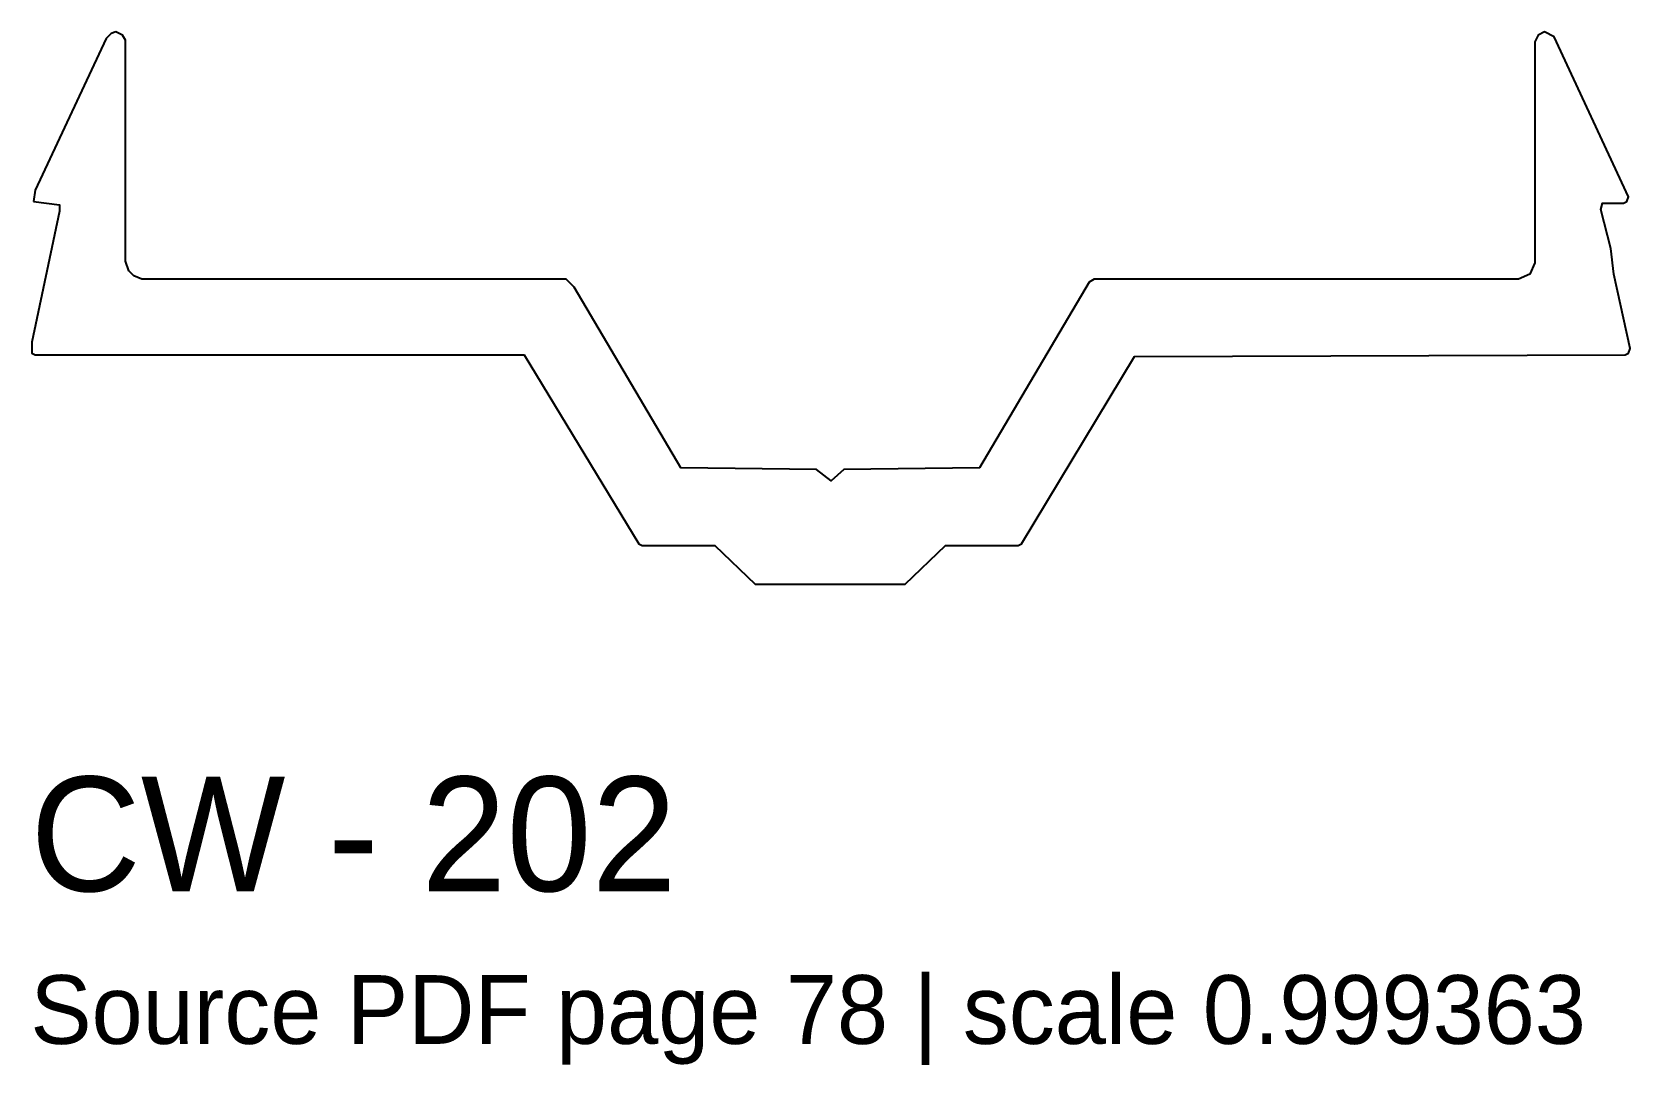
# Model space of a CAD drawing. Header units: millimetres. Extents: x 0 to 41.9, y -12.6 to 14.5.
import ezdxf

# ---------------------------------------------------------------- set-up
doc = ezdxf.new("R2010")
doc.units = ezdxf.units.MM
doc.layers.add('INFO', color=7, linetype='Continuous')
doc.layers.add('PROFILE', color=7, linetype='Continuous')

msp = doc.modelspace()

# ---------------------------------------------------------------- linework, layer by layer
at = {"layer": 'PROFILE'}
msp.add_lwpolyline([(0.085, 10.069), (0.762, 9.984), (0.762, 9.815), (0.042, 6.388), (0.042, 6.092), (0.127, 6.05), (12.946, 6.05), (15.95, 1.1), (16.034, 1.058), (17.938, 1.058), (18.996, 0.042), (22.93, 0.042), (23.988, 1.058), (25.892, 1.058), (25.976, 1.1), (28.938, 6.008), (41.799, 6.05), (41.883, 6.092), (41.926, 6.219), (41.503, 8.165), (41.418, 8.842), (41.164, 9.857), (41.206, 10.027), (41.756, 10.027), (41.841, 10.069), (41.883, 10.196), (39.937, 14.384), (39.683, 14.511), (39.514, 14.426), (39.43, 14.257), (39.43, 8.461), (39.303, 8.165), (39.006, 8.038), (27.88, 8.038), (27.753, 7.954), (24.876, 3.088), (21.322, 3.046), (20.984, 2.75), (20.603, 3.046), (17.049, 3.088), (14.257, 7.827), (14.046, 8.038), (2.919, 8.038), (2.708, 8.123), (2.581, 8.25), (2.496, 8.504), (2.496, 14.3), (2.411, 14.426), (2.242, 14.511), (2.115, 14.469), (1.988, 14.342), (0.127, 10.365)], close=True, dxfattribs=at)

# ---------------------------------------------------------------- texts
at = {"layer": 'INFO'}
for s, height, p in [('CW - 202', 3, (0, -8)), ('Source PDF page 78 | scale 0.999363', 1.8, (0, -12))]:
    msp.add_text(s, height=height, dxfattribs=at).set_placement(p)

doc.saveas('drawing.dxf')
